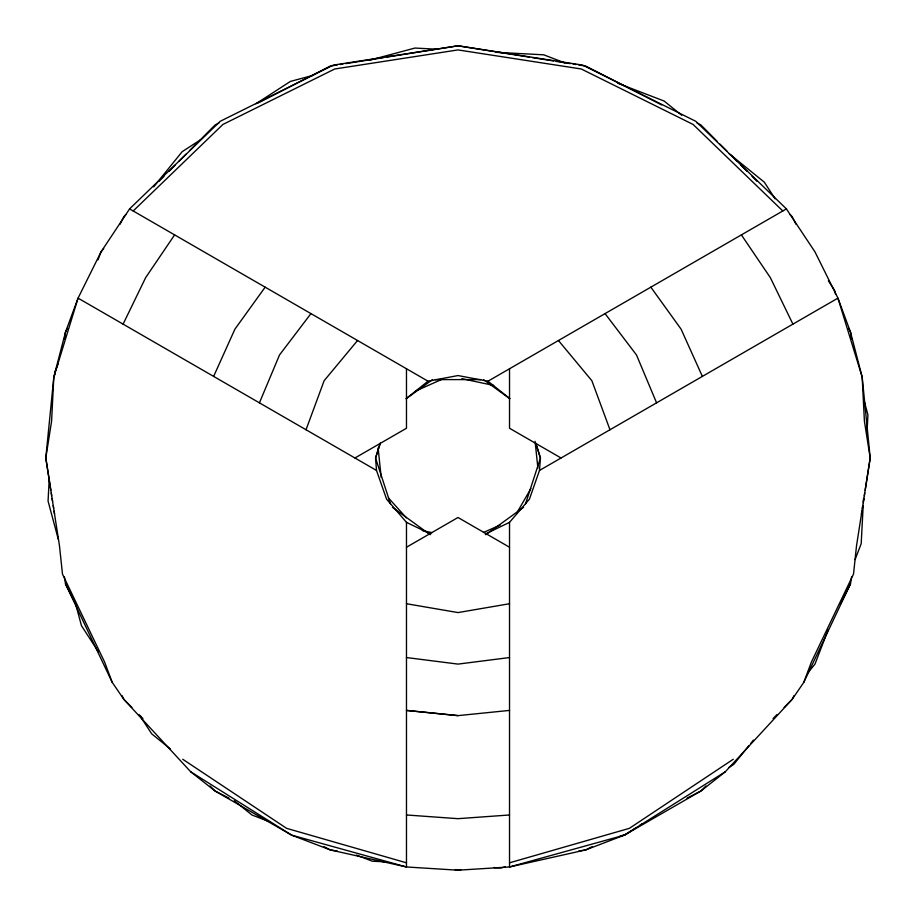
<?xml version="1.0" encoding="UTF-8"?>
<svg xmlns="http://www.w3.org/2000/svg" width="916" height="916" viewBox="0 0 916 916"><rect width="100%" height="100%" fill="white"/><g stroke="black" fill="none" stroke-linecap="round" stroke-linejoin="round"><path stroke-width="1.37" d="M49.178 479.881L48.067 501.109L58.338 539.432M54.662 375.136L54.811 372.308L58.361 363.045M863.193 505.472L861.189 543.692L855.097 559.573M863.341 502.644L863.559 498.396M866.971 433.291L867.933 414.891L864.269 401.208M485.32 534.051L509.525 522.349L529.414 499.186L539.49 470.446L540.44 458L535.917 443.378M64.406 339.08L65.505 332.096L78.066 298.135L101.035 251.877L129.591 208.894L220.252 121.278L333.298 65.116L458 45.8L582.702 65.116L695.748 121.278L786.409 208.894L814.965 251.877L837.934 298.135L850.495 332.073L862.185 377.106L870.2 458L856.529 545.764L853.517 574.069L811.404 662.039L803.801 682.34L792.134 699.389L725.277 771.799L700.958 790.989L624.334 835.152L585.759 849.899L509.525 866.971L458 870.2L406.475 866.971L330.264 849.911L291.666 835.152L215.054 791L190.734 771.81L123.889 699.4L112.21 682.351L65.505 583.927L64.418 576.931M803.801 682.34L850.495 583.904L851.594 576.92M861.441 513.956L861.887 511.162M862.322 508.369L862.758 505.563M863.41 501.373L863.857 498.567M864.292 495.774L864.727 492.98M865.162 490.175L870.2 458L864.418 421.257L862.185 377.106L837.934 298.135L539.49 470.446M380.083 443.378L375.56 458L376.51 470.446L386.586 499.186L406.475 522.349L430.68 534.051M380.369 443.195L375.56 458L390.445 503.777M525.555 503.777L540.44 458L535.631 443.195M306.024 429.753L324.138 380.713L357.549 340.512M97.978 259.846L101.023 251.9L103.703 248.602M828.178 629.693L814.977 664.1L807.832 672.905M259.423 402.845L279.517 354.95L310.948 313.604M213.634 376.407L234.897 329.188L265.159 287.166M123.088 324.138L145.644 277.663L174.613 234.885M67.429 328.283L65.505 332.096L53.815 377.106L45.8 458L59.471 545.764L62.483 574.092L104.596 662.039L112.21 682.351M120.019 224.225L123.866 216.611L125.87 214.607M794.058 695.576L792.134 699.389L784.119 707.438M840.235 604.217L850.495 583.904M516.704 513.132L530.856 488.629M153.659 186.921L182.192 151.667L200.02 140.091M748.967 745.601L733.808 764.333L729.044 767.413M750.754 743.403L753.433 740.094M158.937 181.379L163.941 176.353M168.956 171.315L174.967 165.281M178.975 161.25L185.982 154.209M189.99 150.178L196.001 144.144M200.009 140.114L215.042 125.011L218.832 123.076M705.973 785.951L700.958 790.989L687.034 798.111M773.093 718.51L777.1 714.48M133.186 210.978L222.909 124.45L334.729 68.986L458 49.922L581.271 68.986L693.091 124.45L782.814 210.978M406.257 398.506L428.035 381.205L458 375.56L487.965 381.205L509.743 398.506M406.2 398.723L432.535 379.602M485.755 534.738L523.54 507.304M733.269 759.25L629.395 828.339L509.525 862.815M255.896 103.817L290.361 81.432L313.638 75.192M636.334 827.617L625.639 834.568L620.166 836.033M639.906 825.305L642.276 823.759M725.277 771.799L624.334 835.152L509.525 866.971L509.525 522.349M354.95 458L406.475 428.253L406.475 368.759M487.965 381.205L786.409 208.894M406.475 547.241L458 517.494L509.525 547.241M258.083 103.004L330.241 66.101L337.26 64.979M592.08 846.67L585.759 849.899L578.74 851.021M415.761 390.983L442.909 378.892M483.43 532.505L500.239 525.017M369.766 60.158L414.937 48.056L437.573 49.246M505.174 866.845L501.063 867.944L493.987 867.567M509.525 603.736L458.023 612.575L406.475 603.736M340.076 64.532L342.882 64.086M345.687 63.639L383.586 57.616M386.392 57.17L457.989 45.8L529.585 57.17M460.817 869.753L455.206 869.753M509.525 657.551L458.023 664.1L406.475 657.551M458.011 715.625L406.475 710.415L458.023 715.625L509.525 710.415M509.525 814.977L458 818.675L406.475 814.977M435.363 379.602L480.637 379.602M495.602 52.292L543.715 54.811L564.886 62.941M386.438 861.933L372.285 861.189L356.404 855.097M532.391 57.616L553.447 60.96M556.252 61.406L570.29 63.639M573.095 64.086L575.901 64.532M578.717 64.979L585.736 66.089L661.696 104.928M337.283 851.021L330.264 849.911L323.943 846.67M461.836 378.663L493.678 385.43M422.322 530.57L432.009 532.631M406.475 862.815L286.605 828.339L182.731 759.25M617.796 83.253L664.1 101.023L681.722 115.29M270.426 822.087L251.9 814.977L234.278 800.71M697.145 123.053L700.946 125L716.976 141.11M228.989 798.122L215.054 791L210.05 785.962M129.591 208.894L428.035 381.205M561.05 458L509.525 428.253L509.525 368.759M376.51 470.446L78.066 298.135L53.815 377.106L51.582 421.257L45.8 458L50.838 490.186M190.734 771.81L291.666 835.152L406.475 866.971L406.475 522.349M483.465 379.602L509.8 398.723M392.46 507.304L430.245 534.738M729.079 153.636L764.31 182.169L775.119 198.806M170.41 748.99L151.69 733.831L140.114 716.003M719.976 144.121L726.995 151.174M731.002 155.193L737.014 161.239M741.021 165.258L747.032 171.303M752.036 176.33L757.051 181.368M790.107 214.584L792.111 216.6L795.97 224.214M131.904 707.461L123.889 699.4L121.965 695.599M138.911 714.503L142.919 718.533M388.361 497.835L406.361 517.826M558.451 340.512L591.873 380.724L609.976 429.753M605.052 313.604L636.494 354.973L656.577 402.845M650.841 287.166L681.115 329.199L702.366 376.407M741.388 234.885L770.356 277.663L792.913 324.138M828.373 280.811L834.556 290.326L835.655 294.425M98.424 651.826L81.444 625.674L75.948 605.144M848.571 328.26L850.495 332.073L851.582 339.069M65.505 583.927L75.776 604.228M51.273 492.98L51.708 495.774M52.155 498.579L52.59 501.373M53.242 505.575L53.678 508.369M54.124 511.174L54.559 513.968M535.093 441.375L537.898 468.11M378.102 447.89L381.205 477.442"/></g></svg>
